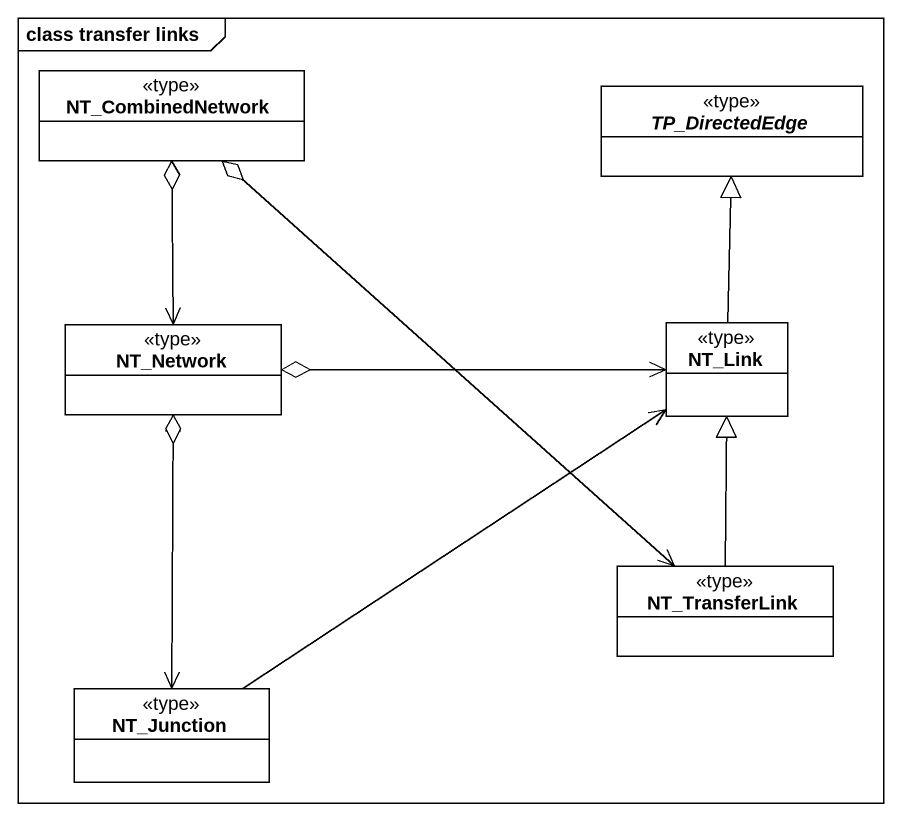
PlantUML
@startuml
mainframe class transfer links
hide circle
hide empty members
class NT_CombinedNetwork <<type>>
abstract class TP_DirectedEdge <<type>>
class NT_Network <<type>>
class NT_Link <<type>>
class NT_TransferLink <<type>>
class NT_Junction <<type>>
NT_CombinedNetwork o--> NT_TransferLink
NT_Network <-up-o NT_CombinedNetwork
NT_Link -up-|> TP_DirectedEdge
NT_Link <-left-o NT_Network
NT_TransferLink -up-|> NT_Link
NT_Junction -up-> NT_Network
NT_Junction <-up-o NT_Network
NT_Junction -up-> NT_Link
@enduml
